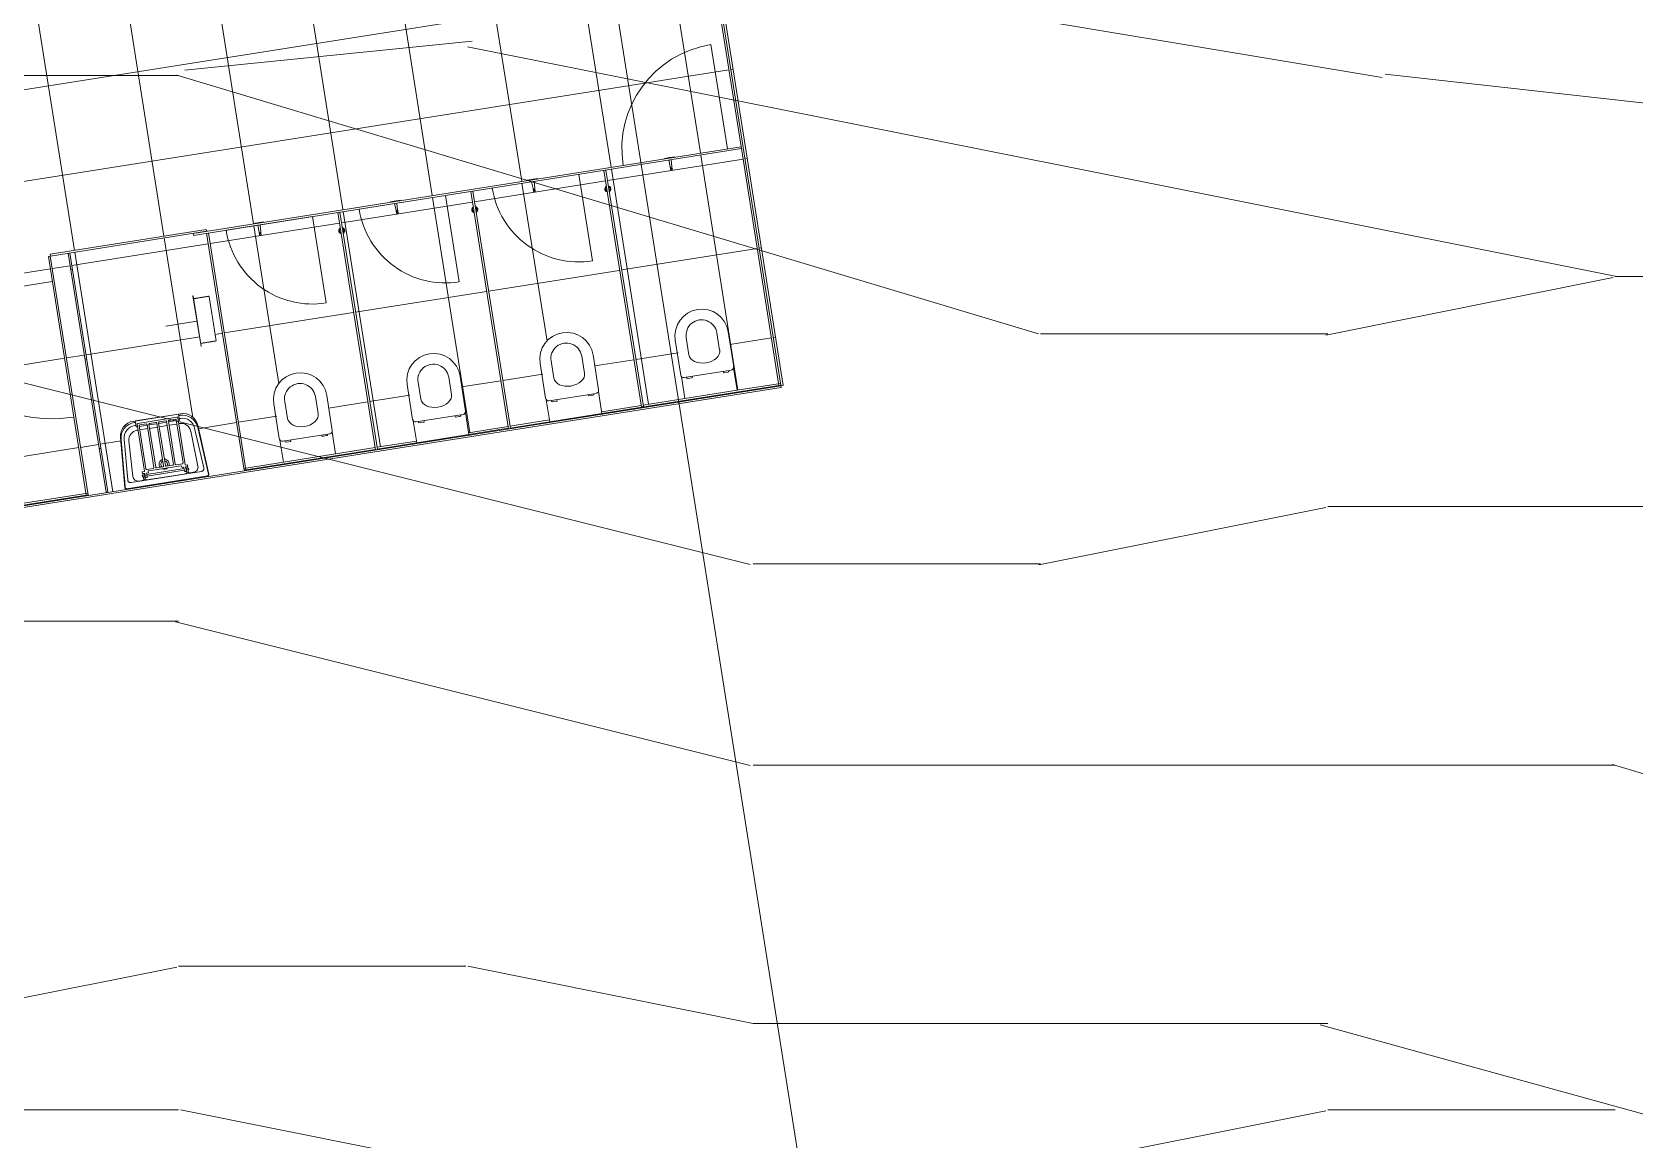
# Model space of a CAD drawing. Header units: millimetres. Extents: x 674 to 609626, y -20132 to 4061356.
# Drawn here: x 505561 to 516189, y 4030256 to 4037601 of the extents above; entities that cross this region are included whole.
import ezdxf

# ---------------------------------------------------------------- set-up
doc = ezdxf.new("R2010")
doc.units = ezdxf.units.MM
doc.linetypes.add('Dash', pattern=[7, 5, -2])
doc.linetypes.add('Hidden', pattern=[6, 4, -2])
for name, color, linetype, lineweight in [('A-000-M_MASS', 13, 'Continuous', 25), ('A-230-H-FLOOR', 190, 'Continuous', 13), ('A-230-M_FLOOR', 192, 'Continuous', 13), ('A-325-M_DOOR', 31, 'Continuous', 13), ('A-325-M_DOOR_PANEL', 31, 'Continuous', 13), ('A-700-M_FFE', 30, 'Continuous', 13), ('A-770-ME_FFE_SA', 91, 'Continuous', 13), ('A-770-MH_FFE_SA', 91, 'Dash', 13), ('M-520-M_DRAINAGE_FW', 2, 'Continuous', 13), ('Z-030-M_GRID', 191, 'Continuous', 13), ('Z-060-M_DETAIL', 92, 'Continuous', 25)]:
    doc.layers.add(name, color=color, linetype=linetype, lineweight=lineweight)

# ---------------------------------------------------------------- blocks, each defined once
blk = doc.blocks.new('X_Door-Panel-Hinge-Standard - Standard-3181218-S0_021 - ROOF LOADING PLAN')
at = {"layer": 'A-325-M_DOOR', "lineweight": 5}
blk.add_arc((-455, -20), 910, 270, 0, dxfattribs=at)
at = {"layer": 'A-325-M_DOOR_PANEL', "lineweight": 5}
blk.add_line((-455, -20), (-455, -930), dxfattribs=at)
blk = doc.blocks.new('811592W_BK_File_Rfa_Sink-Wall-Caroma_Cleaners - Cleaners Sink-2544444-S0_021 - ROOF LOADING PLAN')
at = {"layer": 'M-520-M_DRAINAGE_FW', "lineweight": 5}
for p, q in [((-2385340, 3978113), (-2385661, 3978027)), ((-2385660, 3978025), (-2385353, 3978107)), ((-2385347, 3978087), (-2385608, 3978017)), ((-2385668, 3978014), (-2385490, 3977499)), ((-2385625, 3978034), (-2385660, 3978025)), ((-2385540, 3978057), (-2385625, 3978034)), ((-2385622, 3977992), (-2385468, 3977546)), ((-2385353, 3978054), (-2385580, 3977988)), ((-2385514, 3978064), (-2385540, 3978057)), ((-2385235, 3978020), (-2385533, 3977918)), ((-2385515, 3977911), (-2385242, 3978005)), ((-2385488, 3978071), (-2385514, 3978064)), ((-2385272, 3978008), (-2385274, 3978014)), ((-2385251, 3977946), (-2385268, 3977996)), ((-2385214, 3978036), (-2385253, 3978022)), ((-2385253, 3978022), (-2385251, 3978015)), ((-2385247, 3978004), (-2385229, 3977953)), ((-2385244, 3978026), (-2385246, 3978033)), ((-2385236, 3978002), (-2385222, 3977961)), ((-2385143, 3977768), (-2385229, 3978017)), ((-2385226, 3978040), (-2385224, 3978033)), ((-2385116, 3977748), (-2385220, 3978049)), ((-2385214, 3978036), (-2385120, 3977762)), ((-2385603, 3977943), (-2385595, 3977920)), ((-2385596, 3977921), (-2385597, 3977920)), ((-2385589, 3977912), (-2385596, 3977921)), ((-2385551, 3977925), (-2385589, 3977912)), ((-2385586, 3977903), (-2385589, 3977912)), ((-2385586, 3977892), (-2385587, 3977891)), ((-2385586, 3977903), (-2385548, 3977916)), ((-2385586, 3977903), (-2385586, 3977892)), ((-2385586, 3977893), (-2385501, 3977645)), ((-2385574, 3977902), (-2385571, 3977894)), ((-2385548, 3977913), (-2385573, 3977904)), ((-2385562, 3977927), (-2385571, 3977924)), ((-2385569, 3977919), (-2385571, 3977924)), ((-2385569, 3977893), (-2385544, 3977901)), ((-2385565, 3977907), (-2385566, 3977910)), ((-2385562, 3977927), (-2385560, 3977922)), ((-2385479, 3977659), (-2385561, 3977895)), ((-2385557, 3977913), (-2385556, 3977910)), ((-2385552, 3977898), (-2385470, 3977662)), ((-2385548, 3977916), (-2385551, 3977925)), ((-2385550, 3977925), (-2385547, 3977915)), ((-2385542, 3977931), (-2385549, 3977928)), ((-2385542, 3977900), (-2385539, 3977891)), ((-2385535, 3977919), (-2385539, 3977929)), ((-2385536, 3977890), (-2385528, 3977893)), ((-2385526, 3977892), (-2385454, 3977684)), ((-2385504, 3977864), (-2385518, 3977905)), ((-2385225, 3977954), (-2385497, 3977861)), ((-2385493, 3977849), (-2385221, 3977943)), ((-2385204, 3977893), (-2385476, 3977799)), ((-2385472, 3977787), (-2385200, 3977881)), ((-2385229, 3977884), (-2385247, 3977934)), ((-2385225, 3977942), (-2385208, 3977891)), ((-2385215, 3977940), (-2385201, 3977899)), ((-2385187, 3977829), (-2385204, 3977880)), ((-2385193, 3977878), (-2385179, 3977837)), ((-2385482, 3977802), (-2385497, 3977843)), ((-2385461, 3977740), (-2385475, 3977781)), ((-2385182, 3977831), (-2385455, 3977737)), ((-2385451, 3977725), (-2385178, 3977819)), ((-2385161, 3977769), (-2385433, 3977675)), ((-2385208, 3977822), (-2385226, 3977872)), ((-2385187, 3977760), (-2385204, 3977810)), ((-2385165, 3977767), (-2385183, 3977818)), ((-2385172, 3977816), (-2385158, 3977775)), ((-2385463, 3977665), (-2385487, 3977656)), ((-2385464, 3977676), (-2385461, 3977667)), ((-2385456, 3977681), (-2385463, 3977678)), ((-2385440, 3977678), (-2385454, 3977719)), ((-2385444, 3977659), (-2385146, 3977761)), ((-2385437, 3977575), (-2385218, 3977662)), ((-2385181, 3977742), (-2385183, 3977748)), ((-2385159, 3977748), (-2385161, 3977756)), ((-2385159, 3977748), (-2385120, 3977762)), ((-2385147, 3977744), (-2385149, 3977752)), ((-2385127, 3977751), (-2385129, 3977758)), ((-2385501, 3977646), (-2385503, 3977646)), ((-2385495, 3977638), (-2385501, 3977646)), ((-2385457, 3977651), (-2385495, 3977638)), ((-2385495, 3977638), (-2385491, 3977629)), ((-2385491, 3977618), (-2385493, 3977617)), ((-2385491, 3977629), (-2385454, 3977641)), ((-2385491, 3977629), (-2385491, 3977618)), ((-2385491, 3977618), (-2385483, 3977596)), ((-2385489, 3977654), (-2385486, 3977646)), ((-2385483, 3977645), (-2385459, 3977653)), ((-2385478, 3977496), (-2385185, 3977620)), ((-2385477, 3977493), (-2385171, 3977623)), ((-2385475, 3977645), (-2385476, 3977648)), ((-2385470, 3977631), (-2385471, 3977635)), ((-2385470, 3977631), (-2385461, 3977634)), ((-2385467, 3977651), (-2385466, 3977648)), ((-2385462, 3977638), (-2385461, 3977634)), ((-2385456, 3977652), (-2385453, 3977642)), ((-2385450, 3977641), (-2385443, 3977643)), ((-2385441, 3977646), (-2385445, 3977656)), ((-2385193, 3977640), (-2385442, 3977534))]:
    blk.add_line(p, q, dxfattribs=at)
for centre, radius, start, end in [((-2385314, 3978017), 100, 19, 105), ((-2385658, 3978018), 10, 105.0429, 199), ((-2385570, 3977954), 35, 106.3499, 199), ((-2385335, 3977993), 64, 19, 106.3499), ((-2385241, 3978000), 5, 19, 109), ((-2385233, 3978016), 5, 19, 109), ((-2385572, 3977902), 2, 109, 199), ((-2385569, 3977895), 2, 199, 289), ((-2385548, 3977926), 2, 109, 199), ((-2385549, 3977914), 2, 289, 19), ((-2385543, 3977899), 2, 19, 109), ((-2385541, 3977929), 2, 19, 109), ((-2385537, 3977892), 2, 199, 289), ((-2385533, 3977920), 2, 199, 289), ((-2385528, 3977891), 2, 19, 109), ((-2385513, 3977907), 5, 109, 199), ((-2385227, 3977959), 5, 289, 19), ((-2385219, 3977938), 5, 19, 109), ((-2385205, 3977897), 5, 289, 19), ((-2385198, 3977876), 5, 19, 109), ((-2385499, 3977865), 5, 199, 289), ((-2385464, 3977797), 33.9, 164.7582, 233.2418), ((-2385492, 3977845), 5, 109, 199), ((-2385464, 3977797), 33.9, 29.2021, 137.1921), ((-2385464, 3977797), 22.3, 34.6017, 154.8371), ((-2385478, 3977803), 5, 199, 289), ((-2385470, 3977783), 5, 109, 199), ((-2385464, 3977797), 22.3, 243.1629, 3.3983), ((-2385464, 3977797), 33.9, 260.8079, 8.7979), ((-2385184, 3977835), 5, 289, 19), ((-2385177, 3977815), 5, 19, 109), ((-2385163, 3977773), 5, 289, 19), ((-2385147, 3977766), 5, 289, 19), ((-2385462, 3977676), 2, 109, 199), ((-2385463, 3977667), 2, 289, 19), ((-2385456, 3977742), 5, 199, 289), ((-2385456, 3977683), 2, 289, 19), ((-2385449, 3977721), 5, 109, 199), ((-2385435, 3977680), 5, 199, 289), ((-2385241, 3977722), 64, 291.6501, 19), ((-2385210, 3977715), 100, 293, 19), ((-2385487, 3977654), 2, 109, 199), ((-2385484, 3977647), 2, 199, 289), ((-2385450, 3977607), 35, 199, 291.6501), ((-2385458, 3977652), 2, 19, 109), ((-2385451, 3977642), 2, 199, 289), ((-2385443, 3977657), 2, 109, 199), ((-2385443, 3977645), 2, 289, 19), ((-2385481, 3977503), 10, 199, 293)]:
    blk.add_arc(centre, radius, start, end, dxfattribs=at)
for centre, major_axis, start_param, end_param in [((-2385325, 3978006), (-34.2, 99.3), 4.712389, 6.213372), ((-2385325, 3978006), (-27.4, 79.5), 4.712389, 6.213372), ((-2385226, 3977717), (-27.4, 79.5), 3.211406, 4.712389), ((-2385226, 3977717), (-34.2, 99.3), 3.211406, 4.712389)]:
    blk.add_ellipse(centre, major_axis=major_axis, ratio=0.998129, start_param=start_param, end_param=end_param, dxfattribs=at)
for points, knots in [([(-2385667, 3978012), (-2385667, 3978013), (-2385667, 3978014), (-2385667, 3978017), (-2385667, 3978019), (-2385666, 3978021), (-2385664, 3978023), (-2385662, 3978024), (-2385661, 3978025), (-2385660, 3978025)], [0, 0, 0, 0, 0.00766744, 0.01533424, 0.02300042, 0.03066604, 0.0383312, 0.04599597, 0.05365021, 0.05365021, 0.05365021, 0.05365021]), ([(-2385608, 3978017), (-2385610, 3978017), (-2385613, 3978016), (-2385616, 3978013), (-2385620, 3978010), (-2385622, 3978005), (-2385623, 3978001), (-2385623, 3977996), (-2385622, 3977993), (-2385622, 3977992)], [0, 0, 0, 0, 0.0153475, 0.030694, 0.0460395, 0.0613842, 0.0767284, 0.092072, 0.1073944, 0.1073944, 0.1073944, 0.1073944]), ([(-2385491, 3977502), (-2385491, 3977501), (-2385490, 3977500), (-2385489, 3977498), (-2385487, 3977497), (-2385485, 3977496), (-2385482, 3977495), (-2385480, 3977495), (-2385479, 3977496), (-2385478, 3977496)], [0, 0, 0, 0, 0.00766744, 0.01533424, 0.02300042, 0.03066604, 0.0383312, 0.04599597, 0.05365021, 0.05365021, 0.05365021, 0.05365021]), ([(-2385442, 3977534), (-2385443, 3977533), (-2385446, 3977532), (-2385451, 3977532), (-2385455, 3977533), (-2385460, 3977535), (-2385464, 3977538), (-2385466, 3977541), (-2385468, 3977544), (-2385468, 3977546)], [0, 0, 0, 0, 0.0153475, 0.030694, 0.0460395, 0.0613842, 0.0767284, 0.092072, 0.1073944, 0.1073944, 0.1073944, 0.1073944])]:
    blk.add_open_spline(points, degree=3, knots=knots, dxfattribs=at)
blk = doc.blocks.new('MixerTap_Wall_GalvinEngineering_CliniMix_LeadSafe - TMV 1000 _201_70_01_09_-2774958-S0_021 - ROOF LOADING PLAN')
at = {"layer": 'A-770-ME_FFE_SA', "lineweight": 5}
for p, q in [((170, -18), (-170, -18)), ((-170, -18), (-170, -19)), ((-170, -19), (170, -19)), ((170, -19), (170, -18))]:
    blk.add_line(p, q, dxfattribs=at)
at = {"layer": 'A-770-MH_FFE_SA', "linetype": 'Hidden', "lineweight": 5}
for p, q in [((-150, 86), (-150, -18)), ((150, 86), (-150, 86)), ((150, -18), (150, 86)), ((-150, -18), (150, -18))]:
    blk.add_line(p, q, dxfattribs=at)
at = {"layer": 'M-520-M_DRAINAGE_FW', "lineweight": 5}
blk.add_line((0, -19), (0, -229), dxfattribs=at)
blk = doc.blocks.new('MTL_HEAVY-DUTY ROBE HOOK - B-2116 - MTL_HEAVY-DUTY ROBE HOOK - B-2116-V138-S0_021 - ROOF LOADING PLAN')
at = {"layer": 'A-700-M_FFE', "lineweight": 5}
for p, q in [((-35, 0), (35, 0)), ((35, 0), (-35, 0)), ((-8, -16), (-5, -62)), ((-5, -65), (-5, -67)), ((-5, -67), (-5, -69)), ((4, 0), (-4, 0)), ((4, 0), (-4, 0)), ((1, -67), (-1, -67)), ((1, -67), (-1, -67)), ((5, -62), (8, -16)), ((5, -67), (5, -65)), ((5, -69), (5, -67))]:
    blk.add_line(p, q, dxfattribs=at)
at = {"layer": 'A-700-M_FFE', "lineweight": 5, "flags": 128}
for points in [[(-5, -65), (-5, -63), (-5, -62)], [(-5, -79), (-5, -79), (-5, -79), (-5, -79), (-5, -79), (-5, -79), (-5, -79), (-5, -78), (-5, -78), (-5, -78), (-5, -78), (-5, -78), (-5, -78), (-5, -77), (-5, -77), (-5, -77), (-5, -77), (-5, -77), (-5, -76), (-5, -76), (-5, -76), (-5, -75), (-5, -75), (-5, -75), (-5, -74), (-5, -74), (-5, -74), (-5, -73), (-5, -73), (-5, -73), (-5, -72), (-5, -72), (-5, -71), (-5, -71), (-5, -71), (-5, -70), (-5, -70), (-5, -70), (-5, -69), (-5, -69)], [(0, -73), (-5, -76), (-5, -82), (0, -85)], [(0, -84), (0, -84), (0, -84), (-1, -84), (-1, -84), (-1, -84), (-1, -84), (-1, -84), (-2, -84), (-2, -84), (-2, -84), (-2, -84), (-2, -83), (-2, -83), (-3, -83), (-3, -83), (-3, -83), (-3, -83), (-3, -83), (-3, -83), (-4, -82), (-4, -82), (-4, -82), (-4, -82), (-4, -82), (-4, -82), (-4, -82), (-4, -81), (-5, -81), (-5, -81), (-5, -81), (-5, -81), (-5, -80), (-5, -80), (-5, -80), (-5, -80), (-5, -80), (-5, -79), (-5, -79), (-5, -79), (-5, -79)], [(0, -85), (5, -82), (5, -76), (0, -73)], [(5, -79), (5, -79), (5, -79), (5, -80), (5, -80), (5, -80), (5, -80), (5, -80), (5, -81), (5, -81), (5, -81), (5, -81), (4, -81), (4, -81), (4, -82), (4, -82), (4, -82), (4, -82), (4, -82), (4, -82), (3, -83), (3, -83), (3, -83), (3, -83), (3, -83), (3, -83), (3, -83), (2, -83), (2, -84), (2, -84), (2, -84), (2, -84), (1, -84), (1, -84), (1, -84), (1, -84), (1, -84), (0, -84), (0, -84), (0, -84), (0, -84)], [(5, -62), (5, -64), (5, -65)], [(5, -69), (5, -69), (5, -70), (5, -70), (5, -71), (5, -71), (5, -71), (5, -72), (5, -72), (5, -73), (5, -73), (5, -73), (5, -74), (5, -74), (5, -74), (5, -75), (5, -75), (5, -75), (5, -76), (5, -76), (5, -76), (5, -76), (5, -77), (5, -77), (5, -77), (5, -77), (5, -78), (5, -78), (5, -78), (5, -78), (5, -78), (5, -78), (5, -79), (5, -79), (5, -79), (5, -79), (5, -79), (5, -79), (5, -79), (5, -79)]]:
    blk.add_lwpolyline(points, dxfattribs=at)
at = {"layer": 'A-700-M_FFE', "lineweight": 5}
for start, end in [(90, 270), (270, 90)]:
    blk.add_arc((0, -79), 6, start, end, dxfattribs=at)
blk = doc.blocks.new('MTL_HEAVY-DUTY ROBE HOOK - B-2116 - MTL_HEAVY-DUTY ROBE HOOK - B-2116-V139-S0_021 - ROOF LOADING PLAN')
at = {"layer": 'A-700-M_FFE', "lineweight": 5}
for p, q in [((-35, 0), (35, 0)), ((35, 0), (-35, 0)), ((-8, -16), (-5, -62)), ((-5, -65), (-5, -67)), ((-5, -67), (-5, -69)), ((4, 0), (-4, 0)), ((4, 0), (-4, 0)), ((1, -67), (-1, -67)), ((1, -67), (-1, -67)), ((5, -62), (8, -16)), ((5, -67), (5, -65)), ((5, -69), (5, -67))]:
    blk.add_line(p, q, dxfattribs=at)
at = {"layer": 'A-700-M_FFE', "lineweight": 5, "flags": 128}
for points in [[(-5, -65), (-5, -63), (-5, -62)], [(-5, -79), (-5, -79), (-5, -79), (-5, -79), (-5, -79), (-5, -79), (-5, -79), (-5, -78), (-5, -78), (-5, -78), (-5, -78), (-5, -78), (-5, -78), (-5, -77), (-5, -77), (-5, -77), (-5, -77), (-5, -77), (-5, -76), (-5, -76), (-5, -76), (-5, -75), (-5, -75), (-5, -75), (-5, -74), (-5, -74), (-5, -74), (-5, -73), (-5, -73), (-5, -73), (-5, -72), (-5, -72), (-5, -71), (-5, -71), (-5, -71), (-5, -70), (-5, -70), (-5, -70), (-5, -69), (-5, -69)], [(0, -73), (-5, -76), (-5, -82), (0, -85)], [(0, -84), (0, -84), (0, -84), (-1, -84), (-1, -84), (-1, -84), (-1, -84), (-1, -84), (-2, -84), (-2, -84), (-2, -84), (-2, -84), (-2, -83), (-2, -83), (-3, -83), (-3, -83), (-3, -83), (-3, -83), (-3, -83), (-3, -83), (-4, -82), (-4, -82), (-4, -82), (-4, -82), (-4, -82), (-4, -82), (-4, -82), (-4, -81), (-5, -81), (-5, -81), (-5, -81), (-5, -81), (-5, -80), (-5, -80), (-5, -80), (-5, -80), (-5, -80), (-5, -79), (-5, -79), (-5, -79), (-5, -79)], [(0, -85), (5, -82), (5, -76), (0, -73)], [(5, -79), (5, -79), (5, -79), (5, -80), (5, -80), (5, -80), (5, -80), (5, -80), (5, -81), (5, -81), (5, -81), (5, -81), (4, -81), (4, -81), (4, -82), (4, -82), (4, -82), (4, -82), (4, -82), (4, -82), (3, -83), (3, -83), (3, -83), (3, -83), (3, -83), (3, -83), (3, -83), (2, -83), (2, -84), (2, -84), (2, -84), (2, -84), (1, -84), (1, -84), (1, -84), (1, -84), (1, -84), (0, -84), (0, -84), (0, -84), (0, -84)], [(5, -62), (5, -64), (5, -65)], [(5, -69), (5, -69), (5, -70), (5, -70), (5, -71), (5, -71), (5, -71), (5, -72), (5, -72), (5, -73), (5, -73), (5, -73), (5, -74), (5, -74), (5, -74), (5, -75), (5, -75), (5, -75), (5, -76), (5, -76), (5, -76), (5, -76), (5, -77), (5, -77), (5, -77), (5, -77), (5, -78), (5, -78), (5, -78), (5, -78), (5, -78), (5, -78), (5, -79), (5, -79), (5, -79), (5, -79), (5, -79), (5, -79), (5, -79), (5, -79)]]:
    blk.add_lwpolyline(points, dxfattribs=at)
at = {"layer": 'A-700-M_FFE', "lineweight": 5}
for start, end in [(90, 270), (270, 90)]:
    blk.add_arc((0, -79), 6, start, end, dxfattribs=at)
blk = doc.blocks.new('MTL_HEAVY-DUTY ROBE HOOK - B-2116 - MTL_HEAVY-DUTY ROBE HOOK - B-2116-V140-S0_021 - ROOF LOADING PLAN')
at = {"layer": 'A-700-M_FFE', "lineweight": 5}
for p, q in [((-35, 0), (35, 0)), ((35, 0), (-35, 0)), ((-8, -15), (-5, -62)), ((-5, -65), (-5, -67)), ((-5, -67), (-5, -69)), ((4, 0), (-4, 0)), ((4, 0), (-4, 0)), ((1, -67), (-1, -67)), ((1, -67), (-1, -67)), ((5, -62), (8, -15)), ((5, -67), (5, -65)), ((5, -69), (5, -67))]:
    blk.add_line(p, q, dxfattribs=at)
at = {"layer": 'A-700-M_FFE', "lineweight": 5, "flags": 128}
for points in [[(-5, -65), (-5, -63), (-5, -62)], [(-5, -79), (-5, -79), (-5, -79), (-5, -79), (-5, -79), (-5, -79), (-5, -79), (-5, -78), (-5, -78), (-5, -78), (-5, -78), (-5, -78), (-5, -78), (-5, -77), (-5, -77), (-5, -77), (-5, -77), (-5, -77), (-5, -76), (-5, -76), (-5, -76), (-5, -75), (-5, -75), (-5, -75), (-5, -74), (-5, -74), (-5, -74), (-5, -73), (-5, -73), (-5, -73), (-5, -72), (-5, -72), (-5, -71), (-5, -71), (-5, -71), (-5, -70), (-5, -70), (-5, -70), (-5, -69), (-5, -69)], [(0, -73), (-5, -76), (-5, -82), (0, -85)], [(0, -84), (0, -84), (0, -84), (-1, -84), (-1, -84), (-1, -84), (-1, -84), (-1, -84), (-2, -84), (-2, -84), (-2, -84), (-2, -84), (-2, -83), (-2, -83), (-3, -83), (-3, -83), (-3, -83), (-3, -83), (-3, -83), (-3, -83), (-4, -82), (-4, -82), (-4, -82), (-4, -82), (-4, -82), (-4, -82), (-4, -82), (-4, -81), (-5, -81), (-5, -81), (-5, -81), (-5, -81), (-5, -80), (-5, -80), (-5, -80), (-5, -80), (-5, -80), (-5, -79), (-5, -79), (-5, -79), (-5, -79)], [(0, -85), (5, -82), (5, -76), (0, -73)], [(5, -79), (5, -79), (5, -79), (5, -80), (5, -80), (5, -80), (5, -80), (5, -80), (5, -81), (5, -81), (5, -81), (5, -81), (4, -81), (4, -81), (4, -82), (4, -82), (4, -82), (4, -82), (4, -82), (4, -82), (3, -83), (3, -83), (3, -83), (3, -83), (3, -83), (3, -83), (3, -83), (2, -83), (2, -84), (2, -84), (2, -84), (2, -84), (1, -84), (1, -84), (1, -84), (1, -84), (1, -84), (0, -84), (0, -84), (0, -84), (0, -84)], [(5, -62), (5, -64), (5, -65)], [(5, -69), (5, -69), (5, -70), (5, -70), (5, -71), (5, -71), (5, -71), (5, -72), (5, -72), (5, -73), (5, -73), (5, -73), (5, -74), (5, -74), (5, -74), (5, -75), (5, -75), (5, -75), (5, -76), (5, -76), (5, -76), (5, -76), (5, -77), (5, -77), (5, -77), (5, -77), (5, -78), (5, -78), (5, -78), (5, -78), (5, -78), (5, -78), (5, -79), (5, -79), (5, -79), (5, -79), (5, -79), (5, -79), (5, -79), (5, -79)]]:
    blk.add_lwpolyline(points, dxfattribs=at)
at = {"layer": 'A-700-M_FFE', "lineweight": 5}
for start, end in [(90, 270), (270, 90)]:
    blk.add_arc((0, -79), 6, start, end, dxfattribs=at)
blk = doc.blocks.new('MTL_HEAVY-DUTY ROBE HOOK - B-2116 - MTL_HEAVY-DUTY ROBE HOOK - B-2116-V141-S0_021 - ROOF LOADING PLAN')
at = {"layer": 'A-700-M_FFE', "lineweight": 5}
for p, q in [((-35, 0), (35, 0)), ((35, 0), (-35, 0)), ((-8, -15), (-5, -62)), ((-5, -65), (-5, -67)), ((-5, -67), (-5, -69)), ((4, 0), (-4, 0)), ((4, 0), (-4, 0)), ((1, -67), (-1, -67)), ((1, -67), (-1, -67)), ((5, -62), (8, -15)), ((5, -67), (5, -65)), ((5, -69), (5, -67))]:
    blk.add_line(p, q, dxfattribs=at)
at = {"layer": 'A-700-M_FFE', "lineweight": 5, "flags": 128}
for points in [[(-5, -65), (-5, -63), (-5, -62)], [(-5, -79), (-5, -79), (-5, -79), (-5, -79), (-5, -79), (-5, -79), (-5, -79), (-5, -78), (-5, -78), (-5, -78), (-5, -78), (-5, -78), (-5, -78), (-5, -77), (-5, -77), (-5, -77), (-5, -77), (-5, -77), (-5, -76), (-5, -76), (-5, -76), (-5, -75), (-5, -75), (-5, -75), (-5, -74), (-5, -74), (-5, -74), (-5, -73), (-5, -73), (-5, -73), (-5, -72), (-5, -72), (-5, -71), (-5, -71), (-5, -71), (-5, -70), (-5, -70), (-5, -70), (-5, -69), (-5, -69)], [(0, -73), (-5, -76), (-5, -82), (0, -85)], [(0, -84), (0, -84), (0, -84), (-1, -84), (-1, -84), (-1, -84), (-1, -84), (-1, -84), (-2, -84), (-2, -84), (-2, -84), (-2, -84), (-2, -83), (-2, -83), (-3, -83), (-3, -83), (-3, -83), (-3, -83), (-3, -83), (-3, -83), (-4, -82), (-4, -82), (-4, -82), (-4, -82), (-4, -82), (-4, -82), (-4, -82), (-4, -81), (-5, -81), (-5, -81), (-5, -81), (-5, -81), (-5, -80), (-5, -80), (-5, -80), (-5, -80), (-5, -80), (-5, -79), (-5, -79), (-5, -79), (-5, -79)], [(0, -85), (5, -82), (5, -76), (0, -73)], [(5, -79), (5, -79), (5, -79), (5, -80), (5, -80), (5, -80), (5, -80), (5, -80), (5, -81), (5, -81), (5, -81), (5, -81), (4, -81), (4, -81), (4, -82), (4, -82), (4, -82), (4, -82), (4, -82), (4, -82), (3, -83), (3, -83), (3, -83), (3, -83), (3, -83), (3, -83), (3, -83), (2, -83), (2, -84), (2, -84), (2, -84), (2, -84), (1, -84), (1, -84), (1, -84), (1, -84), (1, -84), (0, -84), (0, -84), (0, -84), (0, -84)], [(5, -62), (5, -64), (5, -65)], [(5, -69), (5, -69), (5, -70), (5, -70), (5, -71), (5, -71), (5, -71), (5, -72), (5, -72), (5, -73), (5, -73), (5, -73), (5, -74), (5, -74), (5, -74), (5, -75), (5, -75), (5, -75), (5, -76), (5, -76), (5, -76), (5, -76), (5, -77), (5, -77), (5, -77), (5, -77), (5, -78), (5, -78), (5, -78), (5, -78), (5, -78), (5, -78), (5, -79), (5, -79), (5, -79), (5, -79), (5, -79), (5, -79), (5, -79), (5, -79)]]:
    blk.add_lwpolyline(points, dxfattribs=at)
at = {"layer": 'A-700-M_FFE', "lineweight": 5}
for start, end in [(90, 270), (270, 90)]:
    blk.add_arc((0, -79), 6, start, end, dxfattribs=at)
blk = doc.blocks.new('WALL_FINISH - M-TIL2 Wall Tile-3362382-S0_021 - ROOF LOADING PLAN')
at = {"layer": 'A-000-M_MASS', "lineweight": 5}
for p, q in [((1526, 0), (0, 0)), ((0, 0), (0, -12)), ((1526, -12), (1526, 0)), ((0, -12), (1526, -12))]:
    blk.add_line(p, q, dxfattribs=at)
blk = doc.blocks.new('WALL_FINISH - M-TIL2 Wall Tile-2940344-S0_021 - ROOF LOADING PLAN')
at = {"layer": 'A-000-M_MASS', "lineweight": 5}
for p, q in [((1603, 0), (0, 0)), ((0, 0), (0, -12)), ((1603, -12), (1603, 0)), ((0, -12), (1603, -12))]:
    blk.add_line(p, q, dxfattribs=at)
blk = doc.blocks.new('WALL_FINISH - M-TIL2 Wall Tile-2727529-S0_021 - ROOF LOADING PLAN')
at = {"layer": 'A-000-M_MASS', "lineweight": 5}
for p, q in [((4720, 0), (0, 0)), ((0, 0), (0, -12)), ((4720, -12), (4720, 0)), ((0, -12), (1605, -12)), ((1618, -12), (3117, -12)), ((3130, -12), (4720, -12))]:
    blk.add_line(p, q, dxfattribs=at)
blk = doc.blocks.new('WALL_FINISH - M-TIL2 Wall Tile-3224599-S0_021 - ROOF LOADING PLAN')
at = {"layer": 'A-000-M_MASS', "lineweight": 5}
for p, q in [((1200, 0), (0, 0)), ((0, 0), (0, -12)), ((0, -12), (292, -12)), ((642, -12), (922, -12)), ((935, -12), (1200, -12)), ((1816, 0), (1550, 0)), ((1550, -12), (1816, -12)), ((2094, 0), (1829, 0)), ((1829, -12), (2094, -12)), ((2709, 0), (2444, 0)), ((2444, -12), (2709, -12)), ((3602, 0), (2722, 0)), ((2722, -12), (2987, -12)), ((3337, -12), (3602, -12)), ((3602, -12), (3602, 0))]:
    blk.add_line(p, q, dxfattribs=at)
blk = doc.blocks.new('WALL_FINISH - M-TIL2 Wall Tile-V146-S0_021 - ROOF LOADING PLAN')
at = {"layer": 'A-000-M_MASS', "lineweight": 5}
for p, q in [((1590, 0), (0, 0)), ((0, 0), (0, -12)), ((1603, -12), (1603, 0)), ((0, -12), (1590, -12))]:
    blk.add_line(p, q, dxfattribs=at)
blk = doc.blocks.new('WALL_FINISH - M-TIL2 Wall Tile-3224600-S0_021 - ROOF LOADING PLAN')
at = {"layer": 'A-000-M_MASS', "lineweight": 5}
for p, q in [((1048, 0), (0, 0)), ((1048, -12), (1048, 0)), ((0, 0), (0, -12)), ((0, -12), (1048, -12))]:
    blk.add_line(p, q, dxfattribs=at)
blk = doc.blocks.new('WALL_FINISH - M-FLT1 - Skirting Tile-V147-S0_021 - ROOF LOADING PLAN')
at = {"layer": 'A-000-M_MASS', "lineweight": 5}
h = blk.add_hatch(dxfattribs=at)
h.set_pattern_fill('FP_15', color=256, style=0, pattern_type=2)
h.set_pattern_definition([(0, (0, 0), (0, 600), []), (90, (0, 0), (-600, 4e-14), [])])
h.paths.add_polyline_path([(0, 0), (0, -12), (1603, -12), (1603, 0), (758, 0)])
for p, q in [((1603, 0), (0, 0)), ((0, 0), (0, -12)), ((0, -12), (1603, -12))]:
    blk.add_line(p, q, dxfattribs=at)
blk = doc.blocks.new('766100W_BK_File_Rfa_149477_ori_2017Feb14134504 - Liano-2527012-S0_021 - ROOF LOADING PLAN')
at = {"layer": 'M-520-M_DRAINAGE_FW', "lineweight": 5}
for p, q in [((-2381229, 3975038), (-2381560, 3974924)), ((-2381181, 3974898), (-2381229, 3975038)), ((-2381560, 3974924), (-2381512, 3974784)), ((-2381200, 3974902), (-2381499, 3974799)), ((-2381253, 3974894), (-2381225, 3974903)), ((-2381452, 3974825), (-2381480, 3974815)), ((-2381449, 3974816), (-2381452, 3974825)), ((-2381250, 3974884), (-2381253, 3974894)), ((-2381099, 3974668), (-2381175, 3974889)), ((-2381511, 3974774), (-2381435, 3974552)), ((-2381205, 3974748), (-2381168, 3974639)), ((-2381400, 3974681), (-2381363, 3974572))]:
    blk.add_line(p, q, dxfattribs=at)
for centre, radius, start, end in [((-2381222, 3974894), 9.93, 21.1309, 109), ((-2381194, 3974883), 19.9, 19, 109), ((-2381194, 3974883), 19.9, 19, 49.4243), ((-2381492, 3974780), 19.9, 109, 199), ((-2381477, 3974806), 9.93, 109, 196.8691), ((-2381492, 3974780), 19.9, 168.5757, 199), ((-2381267, 3974610), 178, 199, 19), ((-2381265, 3974606), 103, 198.998, 19)]:
    blk.add_arc(centre, radius, start, end, dxfattribs=at)
blk.add_ellipse((-2381303, 3974714), major_axis=(97.6, 33.6), ratio=0.677893, start_param=0, end_param=3.137977, dxfattribs=at)
blk = doc.blocks.new('Toilet Partition_4 cubicles with ambulant - Toilet Partition_4 cubicles with ambulant-3222303-S0_021 - ROOF LOADING PLAN')
at = {"layer": 'A-700-M_FFE', "lineweight": 5}
for p, q in [((1718, 0), (1718, 700)), ((-1870, 0), (-1870, -13)), ((1810, 0), (-1870, 0)), ((-1870, -13), (1810, -13)), ((-1650, -13), (-1070, -13)), ((-1070, -13), (-1070, -593)), ((-887, -13), (-900, -13)), ((-900, -13), (-900, -1606)), ((-887, -1606), (-887, -13)), ((-757, -13), (-177, -13)), ((-177, -13), (-177, -593)), ((-6, -13), (-7, -1606)), ((6, -13), (-6, -13)), ((6, -1606), (6, -13)), ((717, -13), (717, -593)), ((900, -13), (887, -13)), ((887, -13), (887, -1600)), ((900, -1600), (900, -13)), ((1810, -13), (1810, 0)), ((-900, -1606), (-887, -1606)), ((-7, -1606), (6, -1606)), ((887, -1600), (900, -1600))]:
    blk.add_line(p, q, dxfattribs=at)
for centre, radius, start, end in [((1718, 0), 700, 89.9979, 179.9975), ((-1070, -13), 580, 179.9979, 269.9983), ((-177, -13), 580, 179.9979, 269.9983), ((717, -13), 580, 179.9979, 269.9983), ((-893, -136), 20, 160.9979, 250.9979), ((-893, -136), 20, 160.9979, 250.9979), ((-893, -136), 20, 115.9979, 160.9979), ((-893, -136), 20, 115.9979, 160.9979), ((-893, -136), 20, 130.9979, 160.9979), ((-893, -136), 20, 130.9979, 160.9979), ((-893, -136), 20, 205.9979, 250.9979), ((-893, -136), 20, 205.9979, 250.9979), ((-893, -136), 15, 160.9979, 235.9979), ((-893, -136), 15, 160.9979, 175.9979), ((-893, -136), 15, 160.9979, 235.9979), ((-893, -136), 15, 160.9979, 175.9979), ((-893, -136), 15, 115.9979, 160.9979), ((-893, -136), 15, 115.9979, 160.9979), ((-893, -136), 15, 115.9979, 145.9979), ((-893, -136), 15, 115.9979, 145.9979), ((-893, -136), 20, 280.9979, 340.9979), ((-893, -136), 20, 280.9979, 340.9979), ((-893, -136), 15, 340.9979, 70.9979), ((-893, -136), 15, 25.9979, 70.9979), ((-893, -136), 15, 340.9979, 70.9979), ((-893, -136), 15, 25.9979, 70.9979), ((-893, -136), 20, 340.9979, 70.9979), ((-893, -136), 20, 340.9979, 70.9979), ((-893, -136), 15, 295.9979, 340.9979), ((-893, -136), 15, 295.9979, 340.9979), ((-893, -136), 20, 10.9979, 55.9979), ((-893, -136), 20, 10.9979, 55.9979), ((-893, -136), 15, 340.9979, 355.9979), ((-893, -136), 15, 340.9979, 355.9979), ((0, -136), 20, 160.9979, 250.9979), ((0, -136), 20, 160.9979, 205.9979), ((0, -136), 20, 115.9979, 160.9979), ((0, -136), 20, 130.9979, 160.9979), ((0, -136), 15, 160.9979, 235.9979), ((0, -136), 15, 175.9979, 235.9979), ((0, -136), 20, 220.9979, 250.9979), ((0, -136), 15, 115.9979, 160.9979), ((0, -136), 10, 190.9979, 220.9979), ((0, -136), 10, 190.9979, 220.9979), ((0, -136), 20, 280.9979, 340.9979), ((0, -136), 15, 340.9979, 70.9979), ((0, -136), 15, 55.9979, 70.9979), ((0, -136), 20, 340.9979, 70.9979), ((0, -136), 20, 40.9979, 70.9979), ((0, -136), 15, 295.9979, 340.9979), ((0, -136), 15, 295.9979, 340.9979), ((0, -136), 15, 340.9979, 40.9979), ((0, -136), 20, 340.9979, 355.9979), ((893, -139), 20, 160.9979, 250.9979), ((893, -139), 20, 100.9979, 160.9979), ((893, -139), 20, 130.9979, 160.9979), ((893, -139), 20, 205.9979, 250.9979), ((893, -139), 15, 160.9979, 250.9979), ((893, -139), 15, 160.9979, 190.9979), ((893, -139), 15, 115.9979, 160.9979), ((893, -139), 15, 145.9979, 160.9979), ((893, -139), 20, 340.9979, 70.9979), ((893, -139), 15, 295.9979, 340.9979), ((893, -139), 15, 340.9979, 55.9979), ((893, -139), 15, 25.9979, 55.9979), ((893, -139), 20, 295.9979, 340.9979), ((893, -139), 20, 10.9979, 55.9979), ((893, -139), 15, 340.9979, 355.9979)]:
    blk.add_arc(centre, radius, start, end, dxfattribs=at)
blk = doc.blocks.new('25021-APA-ZZ-ZZ-M3-AR-000001_V3_rvt-2-S0_021 - ROOF LOADING PLAN')
at = {"layer": 'A-230-H-FLOOR', "lineweight": 5}
h = blk.add_hatch(dxfattribs=at)
h.set_pattern_fill('FP_38', color=256, style=0, pattern_type=2)
h.set_pattern_definition([(9, (-2322025.1, 4036485.4), (-93.86, 592.613), []), (99, (-2322025.1, 4036485.4), (-592.613, -93.86), [])])
h.paths.add_polyline_path([(-2318051, 4036266), (-2318867, 4036137), (-2318616, 4034553), (-2318628, 4034551), (-2318879, 4036135), (-2318998, 4036116), (-2318999, 4036128), (-2317964, 4036292), (-2317962, 4036280)])
h.paths.add_polyline_path([(-2318577, 4037700), (-2318575, 4037688), (-2318694, 4037669), (-2318696, 4037681), (-2318605, 4037695)])
h.paths.add_polyline_path([(-2320048, 4036246), (-2320036, 4036248), (-2320017, 4036130), (-2320029, 4036128), (-2320037, 4036179)])
h.paths.add_polyline_path([(-2320366, 4034271), (-2314139, 4035258), (-2314810, 4039500), (-2314825, 4039497), (-2314154, 4035260), (-2317712, 4034697), (-2317962, 4036267), (-2318049, 4036253), (-2318051, 4036266), (-2314417, 4036842), (-2314651, 4038322), (-2318607, 4037700), (-2318608, 4037708), (-2318579, 4037713), (-2318830, 4039298), (-2318949, 4039280), (-2318696, 4037681), (-2318707, 4037679), (-2318961, 4039266), (-2319650, 4039156), (-2319648, 4039143), (-2320080, 4039075), (-2320083, 4039088), (-2320496, 4039020), (-2320059, 4036257), (-2320049, 4036254), (-2320048, 4036246), (-2320551, 4036168), (-2320992, 4038956), (-2321105, 4038938), (-2321096, 4038880), (-2321064, 4038885), (-2321017, 4038588), (-2321049, 4038583), (-2320369, 4034294)])
h.paths.add_polyline_path([(-2320254, 4034294), (-2320530, 4036048), (-2320029, 4036128), (-2320027, 4036116), (-2320518, 4036036), (-2320242, 4034308), (-2318761, 4034545), (-2319009, 4036114), (-2318998, 4036116), (-2318747, 4034533), (-2320242, 4034296)])
h.paths.add_polyline_path([(-2318492, 4034573), (-2318504, 4034582), (-2318532, 4034938), (-2318525, 4034962), (-2318501, 4034994), (-2318492, 4035002), (-2318473, 4035013), (-2318449, 4035020), (-2318105, 4035070), (-2318084, 4035066), (-2318062, 4035054), (-2318031, 4035020), (-2318029, 4035017), (-2318021, 4034994), (-2317946, 4034670), (-2317954, 4034658), (-2318021, 4034648)])
h.paths.add_polyline_path([(-2317702, 4034710), (-2317452, 4034750), (-2317516, 4035188), (-2317506, 4035228), (-2317481, 4035272), (-2317443, 4035308), (-2317400, 4035330), (-2317368, 4035340), (-2317322, 4035341), (-2317277, 4035330), (-2317236, 4035308), (-2317198, 4035269), (-2317178, 4035237), (-2317165, 4035192), (-2317106, 4034805), (-2316844, 4034846), (-2317074, 4036272), (-2317085, 4036283), (-2317075, 4036304), (-2317091, 4036405), (-2317609, 4036323), (-2317608, 4036276), (-2317613, 4036275), (-2317621, 4036321), (-2317949, 4036269), (-2317713, 4034785)])
h.paths.add_polyline_path([(-2316832, 4034848), (-2316569, 4034890), (-2316632, 4035316), (-2316622, 4035356), (-2316595, 4035402), (-2316559, 4035436), (-2316516, 4035458), (-2316484, 4035468), (-2316438, 4035469), (-2316392, 4035458), (-2316352, 4035436), (-2316314, 4035397), (-2316294, 4035365), (-2316281, 4035320), (-2316222, 4034945), (-2315962, 4034986), (-2316188, 4036408), (-2316199, 4036413), (-2316199, 4036483), (-2316209, 4036545), (-2316701, 4036466), (-2316699, 4036420), (-2316704, 4036419), (-2316713, 4036465), (-2317078, 4036407), (-2317057, 4036299), (-2317046, 4036283), (-2317054, 4036253), (-2316899, 4035272)])
h.paths.add_polyline_path([(-2315949, 4034988), (-2315687, 4035029), (-2315749, 4035456), (-2315740, 4035496), (-2315713, 4035542), (-2315676, 4035576), (-2315634, 4035598), (-2315601, 4035608), (-2315543, 4035606), (-2315510, 4035598), (-2315469, 4035576), (-2315430, 4035534), (-2315411, 4035504), (-2315398, 4035460), (-2315340, 4035084), (-2315079, 4035126), (-2315310, 4036548), (-2315321, 4036559), (-2315310, 4036581), (-2315326, 4036684), (-2315792, 4036611), (-2315790, 4036564), (-2315796, 4036567), (-2315804, 4036609), (-2316196, 4036547), (-2316179, 4036442), (-2316166, 4036436), (-2316167, 4036415), (-2316173, 4036404), (-2315994, 4035272)])
h.paths.add_polyline_path([(-2315067, 4035128), (-2314790, 4035172), (-2314854, 4035610), (-2314844, 4035650), (-2314817, 4035696), (-2314781, 4035730), (-2314739, 4035752), (-2314706, 4035762), (-2314651, 4035761), (-2314615, 4035752), (-2314574, 4035730), (-2314536, 4035691), (-2314516, 4035658), (-2314502, 4035606), (-2314444, 4035226), (-2314168, 4035272), (-2314415, 4036829), (-2314883, 4036754), (-2314882, 4036707), (-2314887, 4036707), (-2314895, 4036753), (-2315313, 4036686), (-2315293, 4036576), (-2315282, 4036559), (-2315290, 4036541), (-2315087, 4035258)])
h.paths.add_polyline_path([(-2317997, 4035517), (-2318046, 4035833), (-2317943, 4035844), (-2317897, 4035553), (-2318000, 4035537), (-2317996, 4035517)])
h.paths.add_polyline_path([(-2317608, 4036276), (-2317610, 4036322), (-2317620, 4036321), (-2317610, 4036285)])
h.paths.add_polyline_path([(-2316699, 4036420), (-2316702, 4036466), (-2316711, 4036465), (-2316701, 4036427)])
h.paths.add_polyline_path([(-2315790, 4036564), (-2315793, 4036610), (-2315803, 4036609), (-2315791, 4036567)])
h.paths.add_polyline_path([(-2314882, 4036707), (-2314884, 4036754), (-2314894, 4036753), (-2314884, 4036717)])
h.paths.add_polyline_path([(-2318567, 4037715), (-2317688, 4037854), (-2317707, 4037960), (-2317719, 4037970), (-2317716, 4037990), (-2317711, 4037997), (-2317937, 4039428), (-2318179, 4039389), (-2318115, 4038951), (-2318125, 4038911), (-2318147, 4038870), (-2318188, 4038831), (-2318231, 4038809), (-2318263, 4038799), (-2318309, 4038798), (-2318355, 4038809), (-2318395, 4038831), (-2318434, 4038870), (-2318453, 4038902), (-2318466, 4038947), (-2318525, 4039334), (-2318816, 4039284), (-2318572, 4037742)])
h.paths.add_polyline_path([(-2317675, 4037856), (-2316755, 4038002), (-2316772, 4038111), (-2316782, 4038114), (-2316786, 4038118), (-2316782, 4038172), (-2317004, 4039575), (-2317310, 4039527), (-2317246, 4039089), (-2317256, 4039049), (-2317283, 4039003), (-2317319, 4038969), (-2317361, 4038946), (-2317394, 4038937), (-2317450, 4038938), (-2317485, 4038946), (-2317526, 4038969), (-2317564, 4039008), (-2317584, 4039040), (-2317597, 4039085), (-2317656, 4039472), (-2317924, 4039430), (-2317697, 4037997), (-2317686, 4037991), (-2317681, 4037984), (-2317686, 4037968), (-2317692, 4037960), (-2317680, 4037886)])
h.paths.add_polyline_path([(-2317186, 4037996), (-2317181, 4037997), (-2317184, 4037987)])
h.paths.add_polyline_path([(-2316742, 4038004), (-2315821, 4038150), (-2315840, 4038256), (-2315852, 4038266), (-2315849, 4038286), (-2315844, 4038293), (-2316070, 4039723), (-2316371, 4039676), (-2316307, 4039237), (-2316317, 4039197), (-2316339, 4039157), (-2316380, 4039117), (-2316423, 4039095), (-2316455, 4039086), (-2316501, 4039084), (-2316546, 4039095), (-2316587, 4039117), (-2316625, 4039157), (-2316645, 4039189), (-2316663, 4039262), (-2316717, 4039621), (-2316991, 4039577), (-2316764, 4038144), (-2316754, 4038141), (-2316748, 4038132), (-2316759, 4038110), (-2316747, 4038035)])
h.paths.add_polyline_path([(-2316305, 4038136), (-2316300, 4038137), (-2316302, 4038128)])
h.paths.add_polyline_path([(-2315808, 4038152), (-2314653, 4038335), (-2314837, 4039495), (-2315992, 4039310), (-2315831, 4038292), (-2315821, 4038288), (-2315816, 4038275), (-2315825, 4038256), (-2315819, 4038216)])
h.paths.add_polyline_path([(-2315115, 4038324), (-2315110, 4038325), (-2315112, 4038315)])
at = {"layer": 'A-230-M_FLOOR', "lineweight": 5}
for p, q in [((-2314138, 4035258), (-2314810, 4039500)), ((-2320366, 4034271), (-2314138, 4035258)), ((-2314152, 4035245), (-2320260, 4034278)), ((-2314154, 4035260), (-2314152, 4035245))]:
    blk.add_line(p, q, dxfattribs=at)
at = {"layer": 'A-000-M_MASS', "color": 253, "lineweight": 5}
for name, p, rotation in [('WALL_FINISH - M-TIL2 Wall Tile-2727529-S0_021 - ROOF LOADING PLAN', (-2314892, 4039922), 279.0003283880837), ('WALL_FINISH - M-TIL2 Wall Tile-3224600-S0_021 - ROOF LOADING PLAN', (-2317962, 4036280), 189.000328388066), ('WALL_FINISH - M-TIL2 Wall Tile-V146-S0_021 - ROOF LOADING PLAN', (-2317712, 4034697), 99.00032838807299), ('WALL_FINISH - M-FLT1 - Skirting Tile-V147-S0_021 - ROOF LOADING PLAN', (-2318628, 4034551), 99.00032838807299), ('WALL_FINISH - M-TIL2 Wall Tile-2940344-S0_021 - ROOF LOADING PLAN', (-2318998, 4036116), 279.0003283880743), ('WALL_FINISH - M-TIL2 Wall Tile-3224599-S0_021 - ROOF LOADING PLAN', (-2314154, 4035260), 189.0003283880812), ('WALL_FINISH - M-TIL2 Wall Tile-3362382-S0_021 - ROOF LOADING PLAN', (-2318747, 4034533), 189.0003283880769)]:
    blk.add_blockref(name, p, dxfattribs=dict(at, rotation=rotation))
at = {"layer": 'A-325-M_DOOR', "color": 253, "lineweight": 5, "rotation": 279.0003283880525}
blk.add_blockref('X_Door-Panel-Hinge-Standard - Standard-3181218-S0_021 - ROOF LOADING PLAN', (-2318895, 4035501), dxfattribs=at)
at = {"layer": 'A-700-M_FFE', "color": 253, "lineweight": 5}
for name, p, rotation in [('Toilet Partition_4 cubicles with ambulant - Toilet Partition_4 cubicles with ambulant-3222303-S0_021 - ROOF LOADING PLAN', (-2316204, 4036558), 9.00032838830279), ('MTL_HEAVY-DUTY ROBE HOOK - B-2116 - MTL_HEAVY-DUTY ROBE HOOK - B-2116-V141-S0_021 - ROOF LOADING PLAN', (-2314891, 4036769), 9.001956153373747), ('MTL_HEAVY-DUTY ROBE HOOK - B-2116 - MTL_HEAVY-DUTY ROBE HOOK - B-2116-V140-S0_021 - ROOF LOADING PLAN', (-2315800, 4036625), 9.001956153373747), ('MTL_HEAVY-DUTY ROBE HOOK - B-2116 - MTL_HEAVY-DUTY ROBE HOOK - B-2116-V139-S0_021 - ROOF LOADING PLAN', (-2316709, 4036481), 9.001956153373747), ('MTL_HEAVY-DUTY ROBE HOOK - B-2116 - MTL_HEAVY-DUTY ROBE HOOK - B-2116-V138-S0_021 - ROOF LOADING PLAN', (-2317617, 4036337), 9.001956153373747)]:
    blk.add_blockref(name, p, dxfattribs=dict(at, rotation=rotation))
at = {"layer": 'M-520-M_DRAINAGE_FW', "color": 253, "lineweight": 5}
for name, p, rotation in [('MixerTap_Wall_GalvinEngineering_CliniMix_LeadSafe - TMV 1000 _201_70_01_09_-2774958-S0_021 - ROOF LOADING PLAN', (-2318006, 4035688), 279.0003283880828), ('766100W_BK_File_Rfa_149477_ori_2017Feb14134504 - Liano-2527012-S0_021 - ROOF LOADING PLAN', (-3969609, 8363306), 170.0003283882397), ('766100W_BK_File_Rfa_149477_ori_2017Feb14134504 - Liano-2527012-S0_021 - ROOF LOADING PLAN', (-3970505, 8363152), 170.0003283882569), ('766100W_BK_File_Rfa_149477_ori_2017Feb14134504 - Liano-2527012-S0_021 - ROOF LOADING PLAN', (-3971387, 8363012), 170.0003283882569), ('766100W_BK_File_Rfa_149477_ori_2017Feb14134504 - Liano-2527012-S0_021 - ROOF LOADING PLAN', (-3972271, 8362884), 170.0003283882397), ('811592W_BK_File_Rfa_Sink-Wall-Caroma_Cleaners - Cleaners Sink-2544444-S0_021 - ROOF LOADING PLAN', (2013345, 5693247), 80.00032838809807)]:
    blk.add_blockref(name, p, dxfattribs=dict(at, rotation=rotation))

msp = doc.modelspace()

# ---------------------------------------------------------------- hatches: boundary and pattern name
at = {"layer": 'Z-060-M_DETAIL', "lineweight": 18}
h = msp.add_hatch(dxfattribs=at)
h.set_pattern_fill('FP_47', color=212, style=0, pattern_type=2)
h.set_pattern_definition([(0, (2838205, 14859), (0, 19050), [3810, -15240]), (8.973, (2838395.3, 4572), (114299.86763, 19050.75234), [3664.344, -362769.7]), (5.71, (2838204.8, 5715), (171450.1697, 19048.22754), [3829.01, -187621.09]), (344.578, (2838204.8, 11430), (209550.09048, -57149.39309), [5730.85, -567354.28]), (353.66, (2838585.8, 17716.5), (19050.0059, 0.0726), [3450.11, -169054.96]), (345.069, (2839157.3, 6858), (76200.1328, -19049.43674), [2957.36, -292778.155]), (348.69, (2832489.8, 17907), (19050.0055, -0.026), [7770.914, -89365.4]), (5.71, (2838395.3, 2857.5), (171450.1697, 19048.22754), [1914.506, -189535.594]), (0, (2838205, 10858), (0, 19050), [1905, -17145]), (0, (2834395, 13144), (0, 19050), [5715, -13335]), (11.31, (2838204.8, 16002), (76199.9625, 19050.0844), [1942.72, -95193.59]), (2.726, (2836299.8, 8953.5), (381000.10497, 19047.92896), [4005.034, -396498.28]), (352.405, (2837252.3, 8382), (152399.864, -19050.9437), [2882.78, -285395.994]), (0, (2836300, 1143), (0, 19050), [3810, -15240]), (358.831, (2834394.8, 190.5), (19050.003886, 0.04767), [9336.44, -924307.905]), (0, (2834395, 14478), (0, 19050), [1905, -17145]), (0, (2836300, 16002), (0, 19050), [1905, -17145]), (0, (2827727, 17716), (0, 19050), [2857.5, -16192.5]), (350.538, (2832870.8, 18669), (19050.0018, 0.1071), [5793.83, -110082.79]), (0, (2826775, 18669), (0, 19050), [3810, -15240]), (0, (2824680, 1524), (0, 19050), [2095.5, -16954.5]), (0, (2834395, 2476), (0, 19050), [1905, -17145]), (0, (2824680, 3048), (0, 19050), [4000.5, -15049.5]), (5.44, (2834394.8, 4191), (190500.09392, 19048.9029), [4018.6, -397841.57]), (0, (2834585, 5715), (0, 19050), [3619.5, -15430.5]), (0, (2824680, 6096), (0, 19050), [2095.5, -16954.5]), (358.831, (2826965.3, 9144), (19050.003886, 0.04767), [9336.44, -924307.905]), (0, (2828680, 10858), (0, 19050), [1905, -17145]), (0, (2826775, 11430), (0, 19050), [1905, -17145]), (0, (2834395, 11430), (0, 19050), [3810, -15240]), (0, (2830585, 11811), (0, 19050), [1905, -17145]), (0, (2826775, 14097), (0, 19050), [3810, -15240]), (19.654, (2831918.3, 6096), (209549.7387, 76200.6277), [2831.99, -280366.584]), (11.31, (2828679.8, 11430), (76199.9625, 19050.0844), [1942.72, -95193.59]), (11.31, (2836299.8, 10477.5), (76199.9625, 19050.0844), [1942.72, -95193.59]), (5.71, (2830584.8, 17716.5), (171450.1697, 19048.22754), [1914.506, -189535.594]), (349.695, (2824679.3, 19050), (114299.93284, -19050.29807), [2129.85, -210855.59]), (348.69, (2826774.8, 1524), (19050.0055, -0.026), [1942.72, -95193.59]), (90, (2828680, 1143), (-19050, 1e-12), [25.146, -19024.854]), (346.608, (2824679.3, 11811), (323850.53616, -76197.15888), [4112.324, -407120.484]), (11.31, (2836299.8, 14478), (76199.9625, 19050.0844), [1942.72, -95193.59]), (10.305, (2836299.8, 2476.5), (95249.9298, 19050.25704), [2129.85, -210855.59]), (348.69, (2830584.8, 10858.5), (19050.0055, -0.026), [1942.72, -95193.59]), (348.69, (2832489.8, 11811), (19050.0055, -0.026), [1942.72, -95193.59]), (341.565, (2824679, 9906), (19049.996, -0.011), [2409.654, -57831.72]), (345.964, (2826775, 16383), (19049.9924, 0.0904), [7854.525, -70690.626]), (343.301, (2830584.8, 17716.5), (133350.13224, -38099.4153), [5966.63, -192921.16]), (0, (2830585, 18669), (0, 19050), [2286, -16764]), (345.964, (2828680, 3048), (19049.9924, 0.0904), [7854.525, -70690.626]), (345.964, (2826775, 4381.5), (19049.9924, 0.0904), [7854.525, -70690.626]), (345.964, (2826775, 6096), (19049.9924, 0.0904), [7854.525, -70690.626]), (349.695, (2824679.3, 14478), (114299.93284, -19050.29807), [2129.85, -210855.59]), (345.964, (2830585, 14097), (19049.9924, 0.0904), [3927.25, -74617.9]), (349.695, (2824679.3, 8382), (114299.93284, -19050.29807), [2129.85, -210855.59]), (357.614, (2834585.3, 7048.5), (19049.99934, -0.00945), [4575.96, -453020.716]), (349.695, (2832489.8, 10477.5), (114299.93284, -19050.29807), [2129.85, -210855.59]), (12.529, (2834585.3, 10096.5), (76199.9427, 19050.2525), [1756.315, -173876]), (349.563, (2824679.3, 7429.5), (209550.25959, -38098.257795), [7360.806, -728718.79]), (351.87, (2831918.3, 6096), (19049.9893, 0.0287), [2694.07, -132009.756]), (4.764, (2826774.8, 8001), (209549.86567, 19051.29977), [4587.85, -224804.516]), (0, (2831347, 8382), (0, 19050), [5905.5, -13144.5]), (344.745, (2824679.3, 16954.5), (76200.0281, -19049.8354), [2172.04, -215031.37]), (350.538, (2828679.8, 1143), (19050.0018, 0.1071), [5793.83, -110082.79]), (340.017, (2824679.3, 5143.5), (57150.0309, -19049.88714), [2229.745, -220744.77]), (0, (2840110, 16383), (0, 19050), [952.5, -18097.5]), (0, (2840110, 8001), (0, 19050), [1905, -17145]), (11.31, (2840109.8, 1143), (76199.9625, 19050.0844), [1942.72, -95193.59]), (0, (2840300, 3048), (0, 19050), [3429, -15621]), (343.301, (2840109.8, 13144.5), (133350.13224, -38099.4153), [1988.88, -196898.914]), (348.021, (2840300.3, 9144), (361950.39209, -76219.01641), [3505.33, -639139.77]), (90, (2840110, 1143), (-19050, 1e-12), [25.146, -19024.854]), (0, (2842015, 1524), (0, 19050), [1714.5, -17335.5]), (0, (2842015, 5144), (0, 19050), [1714.5, -17335.5]), (0, (2842015, 6096), (0, 19050), [1714.5, -17335.5]), (336.038, (2842014.8, 12573), (133350.4, -57148.8147), [1876.215, -185744.396]), (348.516, (2842014.8, 14859), (95249.899667, -19053.459981), [1749.514, -1242355.75]), (341.565, (2842015, 8001), (19049.996, -0.011), [1807.235, -58434.12]), (347.471, (2842014.8, 17335.5), (95249.9393, -19050.3251), [1756.315, -173876])])
h.paths.add_polyline_path([(504785, 3998893), (594725, 4013074), (592549, 4033144), (588465, 4052910), (498486, 4038659), (504213, 4002506)])

# ---------------------------------------------------------------- linework, layer by layer
at = {"layer": 'Z-030-M_GRID'}
msp.add_line((524379, 3943422), (508142, 4045932), dxfattribs=at)

# ---------------------------------------------------------------- block references
at = {"lineweight": 5}
msp.add_blockref('25021-APA-ZZ-ZZ-M3-AR-000001_V3_rvt-2-S0_021 - ROOF LOADING PLAN', (2824679, 0), dxfattribs=at)

doc.saveas('drawing.dxf')
